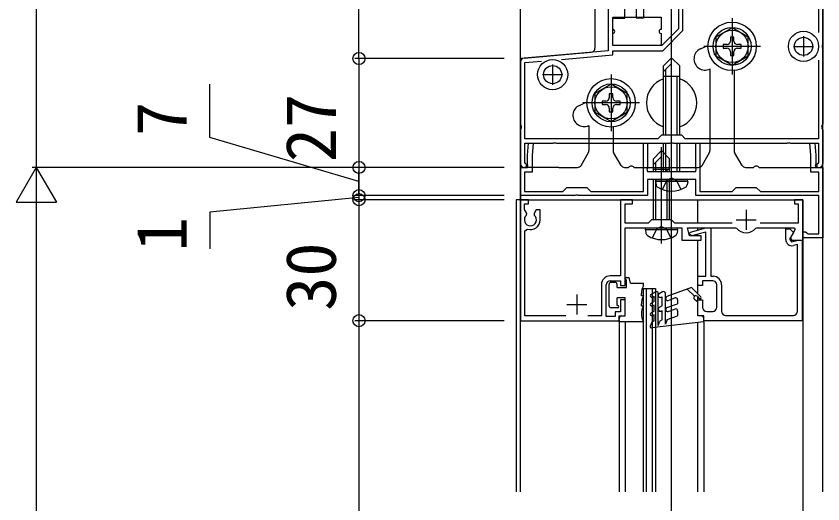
# Model space of a CAD drawing. Units: millimetres, scale not verified. Extents: x -875 to 875, y -1300 to 1294.
# Drawn here: x -640.9 to -440.9, y 16.8 to 137.7 of the extents above; entities that cross this region are included whole.
import ezdxf
from ezdxf.enums import TextEntityAlignment as Align

# ---------------------------------------------------------------- set-up
doc = ezdxf.new("R2010")
doc.units = ezdxf.units.MM
doc.header["$LTSCALE"] = 8
for name, color, linetype in [('0-3_YKK_11', 7, 'Continuous'), ('0-4_YKK_12', 2, 'Continuous'), ('0-5_YKK_13', 4, 'Continuous'), ('0-6_YKK_D', 6, 'Continuous')]:
    doc.layers.add(name, color=color, linetype=linetype)
doc.styles.add('ＭＳ ゴシック', font='')
doc.styles.get('ＭＳ ゴシック').set_extended_font_data('MS Gothic')

msp = doc.modelspace()

# ---------------------------------------------------------------- linework, layer by layer
at = {"layer": '0-3_YKK_11'}
for p, q in [((-445.7, 132.704), (-445.7, 127.704)), ((-448.2, 130.204), (-443.2, 130.204)), ((-507.9, 125.704), (-507.9, 120.704)), ((-510.4, 123.204), (-505.4, 123.204)), ((-459.9, 89.704), (-459.9, 84.704)), ((-462.4, 87.204), (-457.4, 87.204)), ((-467.2, 65.504), (-467.2, 71.104)), ((-466, 71.104), (-466, 64.504)), ((-501.9, 68.704), (-501.9, 63.704)), ((-504.4, 66.204), (-499.4, 66.204)), ((-469.7, 64.504), (-468.2, 64.504)), ((-465, 63.504), (-448.2, 63.504))]:
    msp.add_line(p, q, dxfattribs=at)
for points in [[(-440.9, 100.204), (-440.9, 129.746), (-441.02, 129.929), (-441.02, 130.479), (-440.9, 130.662), (-440.9, 155.204)], [(-494.1, 147.204), (-494.1, 129.111), (-515.9, 127.204), (-515.9, 100.204), (-514.4, 100.204), (-514.4, 100.904), (-514.64, 101.198)], [(-471.102, 146.104), (-467.3, 146.104), (-466.4, 145.204), (-461.4, 145.204), (-460.5, 146.104), (-442, 146.104), (-442, 133.652)], [(-476.7, 142.004), (-476.7, 134.56), (-480.855, 130.404), (-493, 130.404), (-493, 137.204), (-490, 137.204), (-490, 140.204)], [(-505.737, 126.989), (-493, 128.103), (-493, 129.104), (-480.6, 129.104), (-475.6, 134.104), (-475.6, 139.418)], [(-442, 126.756), (-442, 107.304), (-475, 107.304), (-475.9, 108.204), (-480.9, 108.204), (-481.8, 107.304), (-514.8, 107.304), (-514.8, 126.196), (-510.687, 126.556)], [(-441.9, 93.204), (-472.4, 93.204), (-472.4, 97.204), (-477.942, 97.204), (-478.125, 97.324), (-478.675, 97.324), (-478.858, 97.204), (-484.4, 97.204), (-484.4, 93.204), (-501.442, 93.204), (-501.625, 93.324), (-502.175, 93.324), (-502.358, 93.204), (-515.9, 93.204), (-515.9, 100.204), (-514.15, 100.204), (-514.03, 100.779), (-514.15, 100.962), (-514.15, 103.204), (-513.888, 106.204), (-512.683, 106.204), (-512.95, 103.151), (-512.95, 99.004), (-514.9, 99.004), (-514.9, 94.204), (-505.4, 94.204), (-504.4, 95.204), (-499.4, 95.204), (-498.4, 94.204), (-485.4, 94.204), (-485.4, 106.204), (-484.4, 106.204), (-484.4, 99.962), (-484.52, 99.779), (-484.4, 99.204), (-472.4, 99.204), (-472.28, 99.779), (-472.4, 99.962), (-472.4, 106.204), (-471.4, 106.204)], [(-514.64, 101.198), (-514.8, 101.394), (-514.8, 106.204), (-507.858, 106.204), (-507.675, 106.324), (-507.125, 106.324), (-506.942, 106.204), (-478.858, 106.204), (-478.675, 106.324), (-478.125, 106.324), (-477.942, 106.204), (-449.858, 106.204), (-449.675, 106.324), (-449.125, 106.324), (-448.942, 106.204), (-442, 106.204), (-442, 101.394), (-442.16, 101.198), (-442.4, 100.904), (-442.4, 100.204), (-440.9, 100.204)], [(-471.4, 106.204), (-471.4, 94.204), (-463.4, 94.204), (-462.4, 95.204), (-457.4, 95.204), (-456.4, 94.204), (-441.9, 94.204), (-441.9, 99.004), (-443.85, 99.004), (-443.85, 103.151), (-444.117, 106.204), (-442.912, 106.204), (-442.65, 103.204), (-442.65, 100.962), (-442.77, 100.779), (-442.65, 100.204), (-440.9, 100.204), (-440.9, 82.704), (-445.9, 82.704), (-445.9, 84.204), (-445.2, 84.204), (-444.904, 83.954), (-444.608, 83.704), (-441.9, 83.704), (-441.9, 93.204)], [(-514.356, 88.36), (-514.287, 88.741), (-514.9, 89.802), (-514.9, 91.204), (-513.9, 91.204), (-513.9, 92.204), (-515.9, 92.204), (-515.9, 62.204), (-491.4, 62.204), (-491.4, 63.404), (-489.9, 63.404), (-489.9, 67.404), (-491.1, 67.404), (-491.1, 64.404), (-492.4, 64.404), (-492.4, 63.204), (-494.6, 63.204), (-494.6, 71.104)], [(-463.364, 86.404), (-477.6, 86.404), (-478.4, 87.204), (-483.4, 87.204), (-484.2, 86.404), (-489.9, 86.404), (-489.9, 91.204), (-488.1, 91.204), (-488.1, 92.204), (-491.1, 92.204), (-491.1, 73.304), (-493.6, 73.304)], [(-457.488, 85.101), (-457.262, 85.204), (-447.927, 85.204), (-447.73, 84.864), (-448.939, 82.771), (-448.611, 82.204), (-445.9, 82.204), (-445.9, 92.204), (-447.9, 92.204), (-447.9, 91.204), (-447, 91.204), (-447, 86.404), (-456.436, 86.404)], [(-511, 87.204), (-511, 89.704), (-511.957, 89.704), (-512.513, 88.741), (-512.444, 88.36)], [(-504.623, 63.404), (-514.8, 63.404), (-514.8, 84.447), (-514.145, 84.922)], [(-493.6, 72.104), (-491.1, 72.104), (-491.1, 70.904), (-489.9, 70.904), (-489.9, 85.204), (-481.358, 85.204), (-481.175, 85.324), (-480.625, 85.324), (-480.442, 85.204), (-475.9, 85.204), (-475.9, 82.204), (-471.1, 82.204), (-471.1, 83.204), (-473.964, 83.204), (-474.5, 85.204), (-462.538, 85.204), (-462.312, 85.101)], [(-468.2, 72.104), (-470.7, 72.104), (-470.7, 70.904), (-471.9, 70.904), (-471.9, 73.204), (-469.9, 73.204), (-469.9, 84.177), (-473.471, 83.221), (-474.1, 83.704), (-473.729, 84.187), (-469.935, 85.204), (-468.7, 85.204), (-468.7, 73.204), (-468.1, 73.204)], [(-450.1, 82.293), (-450.1, 85.004), (-449.1, 85.004), (-448.181, 84.085), (-449.166, 82.379), (-448.685, 81.752), (-447.001, 82.204), (-446, 82.204), (-446, 62.204)], [(-447.2, 64.504), (-447.2, 81.113), (-448.212, 80.844)], [(-495.8, 71.104), (-495.8, 63.404), (-499.177, 63.404)], [(-446, 62.204), (-470.4, 62.204), (-470.4, 63.404), (-471.9, 63.404), (-471.9, 67.404), (-470.7, 67.404), (-470.7, 65.504)]]:
    msp.add_lwpolyline(points, dxfattribs=at)
for centre, radius, start, end in [((-513.4, 87.204), 1.5, 129.59409, 50.40597), ((-513.4, 87.204), 2.4, 251.91999, 360), ((-459.9, 87.204), 3.2, 221.08232, 318.91768), ((-448.6, 82.293), 1.5, 179.99945, 284.99001), ((-493.6, 71.104), 2.2, 90.00001, 179.99999), ((-493.6, 71.104), 1, 90.00001, 179.99999), ((-468.2, 71.104), 1, 0.00001, 89.99999), ((-468.1, 71.104), 2.1, 0.00001, 89.99999), ((-469.7, 65.504), 1, 180.00001, 269.99999), ((-468.2, 65.504), 1, 270.00001, 359.99999), ((-465, 64.504), 1, 180.00001, 269.99999), ((-448.2, 64.504), 1, 270.00001, 359.99999)]:
    msp.add_arc(centre, radius, start, end, dxfattribs=at)
at = {"layer": '0-4_YKK_12'}
for p, q in [((-478.4, -282.054), (-478.4, 558.946)), ((-515.9, 19.795), (-515.9, 216.904)), ((-440.9, 19.795), (-440.9, 216.904)), ((-515.9, 112.704), (-515.9, 68.575)), ((-516.9, 92.204), (-516.9, 19.795)), ((-515.9, 92.204), (-516.9, 92.204)), ((-471.9, 86.404), (-471.9, 92.204)), ((-471.9, 84.677), (-471.9, 85.204)), ((-471.9, 83.204), (-471.9, 83.642)), ((-471.9, 68.819), (-471.9, 82.204)), ((-484.7, 70.204), (-484.7, 19.795)), ((-483.1, 19.795), (-483.1, 70.204)), ((-471.9, 63.698), (-471.9, 68.112)), ((-491.4, 62.404), (-491.4, 19.795)), ((-489.9, 61.904), (-489.9, 19.795)), ((-471.9, 19.795), (-471.9, 61.73)), ((-470.4, 61.904), (-470.4, 19.795))]:
    msp.add_line(p, q, dxfattribs=at)
for points in [[(-515.9, 19.795), (-515.9, 92.204), (-445.9, 92.204), (-445.9, -32.259)], [(-485.4, 19.795), (-485.4, 70.204), (-482.4, 70.204), (-482.4, 19.795)]]:
    msp.add_lwpolyline(points, dxfattribs=at)
at = {"layer": '0-5_YKK_13'}
for p, q in [((-487.207, 216.904), (-487.207, 137.204)), ((-485.407, 216.904), (-485.407, 137.204)), ((-440.9, 154.204), (-440.9, 110.918)), ((-497.4, 146.204), (-497.4, 129.739)), ((-493.007, 137.404), (-481.007, 137.404)), ((-493.007, 134.404), (-493.007, 137.404)), ((-485.4, 137.204), (-487.2, 137.204)), ((-481.007, 137.404), (-481.007, 134.404)), ((-463.4, 137.204), (-463.4, 123.204)), ((-481.007, 133.404), (-481.007, 130.404)), ((-471.269, 129.569), (-469.395, 130.443)), ((-456.4, 130.204), (-470.4, 130.204)), ((-514.987, 127.284), (-498.313, 128.743)), ((-515.9, 126.288), (-515.9, 110.918)), ((-480.4, 123.94), (-478.4, 125.94)), ((-479.8, 108.204), (-479.8, 124.54)), ((-468.944, 124.584), (-468.9, 124.605)), ((-468.9, 124.605), (-468.9, 104.369)), ((-462.9, 124.225), (-462.9, 104.369)), ((-493.4, 123.204), (-493.4, 109.204)), ((-480.4, 122.804), (-476.4, 122.804)), ((-477, 108.204), (-477, 122.804)), ((-501.269, 115.569), (-499.395, 116.443)), ((-486.4, 116.204), (-500.4, 116.204)), ((-498.944, 110.584), (-498.9, 110.605)), ((-498.9, 110.605), (-498.9, 104.369)), ((-492.9, 110.225), (-492.9, 104.369)), ((-515.9, 109.49), (-515.9, 101.204)), ((-440.9, 109.49), (-440.9, 101.204)), ((-480.4, 99.204), (-480.4, 106.204)), ((-479.8, 99.204), (-479.8, 106.204)), ((-477, 99.204), (-477, 106.204)), ((-476.4, 99.204), (-476.4, 106.204)), ((-480.9, 81.304), (-480.9, 105.204)), ((-500.861, 100.704), (-499.034, 103.869)), ((-490.938, 100.704), (-492.766, 103.869)), ((-482.9, 100.94), (-480.9, 102.94)), ((-470.861, 100.704), (-469.034, 103.869)), ((-460.938, 100.704), (-462.766, 103.869)), ((-506.395, 100.204), (-514.9, 100.204)), ((-506.395, 100.204), (-501.727, 100.204)), ((-490.072, 100.204), (-489.114, 100.204)), ((-487.686, 100.204), (-471.727, 100.204)), ((-482.3, 99.204), (-482.3, 101.54)), ((-460.072, 100.204), (-458.114, 100.204)), ((-456.686, 100.204), (-455.4, 100.204)), ((-455.4, 100.204), (-441.9, 100.204)), ((-482.9, 99.804), (-478.9, 99.804)), ((-479.5, 99.204), (-479.5, 99.804)), ((-482.9, 87.204), (-482.9, 97.204)), ((-482.4, 96.704), (-482.259, 95.901)), ((-482.3, 87.204), (-482.3, 97.204)), ((-479.5, 87.204), (-479.5, 97.204)), ((-478.9, 87.204), (-478.9, 97.322)), ((-474.4, 96.704), (-474.541, 95.901)), ((-474.4, 96.704), (-474.488, 97.204)), ((-484.9, 84.704), (-484.759, 83.901)), ((-476.9, 84.704), (-477.041, 83.901)), ((-476.9, 84.704), (-476.988, 85.204)), ((-489.6, 72.904), (-488.9, 72.904)), ((-489.6, 70.404), (-489.6, 72.304)), ((-488.6, 71.504), (-488.9, 72.904)), ((-493.9, 65.904), (-493.9, 71.204)), ((-492.4, 71.704), (-493.4, 71.704)), ((-491.9, 70.404), (-491.9, 71.204)), ((-491.9, 70.404), (-489.6, 70.404)), ((-488.6, 71.504), (-485.4, 71.504)), ((-485.4, 70.84), (-485.4, 71.504)), ((-473.485, 70.404), (-479.57, 68.189)), ((-474.522, 70.027), (-472.752, 68.257)), ((-471.172, 68.091), (-473.485, 70.404)), ((-485.9, 68.404), (-485.9, 68.904)), ((-485.4, 68.404), (-485.9, 68.404)), ((-485.4, 68.34), (-485.4, 68.404)), ((-483.499, 68.731), (-482.449, 69.337)), ((-483.099, 68.038), (-482.699, 68.269)), ((-482.699, 67.004), (-482.699, 68.269)), ((-481.699, 61.001), (-481.699, 68.904)), ((-480.649, 69.337), (-481.449, 68.875)), ((-480.949, 68.009), (-480.699, 68.153)), ((-480.699, 65.904), (-480.699, 68.153)), ((-479.899, 61.31), (-479.899, 68.904)), ((-472.045, 68.257), (-471.526, 67.738)), ((-489.9, 67.904), (-491.9, 67.904)), ((-491.9, 66.004), (-491.9, 67.904)), ((-491.9, 66.004), (-491.8, 66.004)), ((-489.9, 63.404), (-489.9, 67.904)), ((-485.9, 65.904), (-485.9, 66.404)), ((-483.499, 66.542), (-482.699, 67.004)), ((-482.699, 66.08), (-483.099, 65.849)), ((-479.57, 65.432), (-476.899, 66.404)), ((-479.228, 67.249), (-477.57, 67.853)), ((-476.899, 67.383), (-476.899, 66.404)), ((-472.699, 67.504), (-471.899, 66.904)), ((-471.899, 63.404), (-471.899, 66.904)), ((-491.8, 65.404), (-493.4, 65.404)), ((-485.9, 65.904), (-485.4, 65.904)), ((-485.4, 65.84), (-485.4, 65.904)), ((-480.699, 65.904), (-481.449, 65.471)), ((-480.949, 64.605), (-480.699, 64.749)), ((-480.699, 62.404), (-480.699, 64.749)), ((-479.228, 64.492), (-477.57, 65.095)), ((-476.899, 64.626), (-476.899, 63.404)), ((-491.4, 61.904), (-491.4, 62.704)), ((-490.7, 63.404), (-489.9, 63.404)), ((-483.298, 61.858), (-482.699, 62.204)), ((-482.699, 63.68), (-483.099, 63.449)), ((-482.699, 62.204), (-482.699, 63.68)), ((-481.699, 61.001), (-481.318, 62.046)), ((-480.699, 62.404), (-481.318, 62.046)), ((-479.478, 62.465), (-479.899, 61.31)), ((-479.478, 62.465), (-476.899, 63.404)), ((-471.099, 63.404), (-471.899, 63.404)), ((-470.399, 61.904), (-470.399, 62.704)), ((-485.4, 61.904), (-491.4, 61.904)), ((-485.4, 61.904), (-485.4, 61.967)), ((-483.298, 61.858), (-483.681, 60.806)), ((-470.399, 61.904), (-483.364, 60.406))]:
    msp.add_line(p, q, dxfattribs=at)
for points in [[(-463.4, 134.823), (-467.4, 132.514), (-467.4, 127.895), (-463.4, 125.586), (-459.4, 127.895), (-459.4, 132.514)], [(-493.4, 120.823), (-497.4, 118.513), (-497.4, 113.894), (-493.4, 111.585), (-489.4, 113.894), (-489.4, 118.513)]]:
    msp.add_lwpolyline(points, close=True, dxfattribs=at)
for points in [[(-481.007, 130.404), (-493.007, 130.404), (-493.007, 133.404)], [(-462.96, 131.524), (-462.96, 132.454), (-463.84, 132.454), (-463.84, 131.524)], [(-464.72, 130.644), (-465.65, 130.644), (-465.65, 129.764), (-464.72, 129.764)], [(-462.08, 129.764), (-461.15, 129.764), (-461.15, 130.644), (-462.08, 130.644)], [(-463.84, 128.884), (-463.84, 127.954), (-462.96, 127.954), (-462.96, 128.884)], [(-480.4, 108.204), (-480.4, 125.354), (-478.55, 127.204), (-478.25, 127.204)], [(-476.4, 108.204), (-476.4, 125.354), (-478.25, 127.204)], [(-492.96, 117.524), (-492.96, 118.454), (-493.84, 118.454), (-493.84, 117.524)], [(-494.72, 116.644), (-495.65, 116.644), (-495.65, 115.764), (-494.72, 115.764)], [(-492.08, 115.764), (-491.15, 115.764), (-491.15, 116.644), (-492.08, 116.644)], [(-493.84, 114.884), (-493.84, 113.954), (-492.96, 113.954), (-492.96, 114.884)], [(-482.9, 99.204), (-482.9, 102.354), (-481.05, 104.204), (-480.75, 104.204)], [(-478.9, 99.204), (-478.9, 102.354), (-480.75, 104.204)], [(-474.4, 96.704), (-482.4, 96.704), (-482.312, 97.204), (-474.488, 97.204)], [(-478.4, 97.588), (-479.587, 96.957), (-480.7, 94.724)], [(-478.4, 97.588), (-477.213, 96.957), (-476.1, 94.724)], [(-476.9, 84.704), (-484.9, 84.704), (-484.812, 85.204), (-476.988, 85.204)], [(-480.9, 85.588), (-482.087, 84.957), (-483.2, 82.724)], [(-480.9, 85.588), (-479.713, 84.957), (-478.6, 82.724)], [(-483.499, 64.142), (-482.699, 64.604), (-482.699, 66.08)]]:
    msp.add_lwpolyline(points, dxfattribs=at)
for centre, radius in [((-463.4, 130.204), 6), ((-463.4, 130.204), 4.7), ((-463.4, 130.204), 4), ((-445.7, 130.204), 3.75), ((-445.7, 130.204), 2.25), ((-507.9, 123.204), 3.75), ((-507.9, 123.204), 2.25), ((-493.4, 116.204), 6), ((-493.4, 116.204), 4.7), ((-493.4, 116.204), 4)]:
    msp.add_circle(centre, radius, dxfattribs=at)
for centre, radius, start, end in [((-493.007, 133.904), 0.5, 270, 90), ((-481.007, 133.904), 0.5, 90, 270), ((-464.72, 131.524), 0.88, 270, 0), ((-462.08, 131.524), 0.88, 180, 270), ((-498.4, 129.739), 1, 275, 0), ((-470.106, 127.077), 2.75, 115, 295), ((-464.72, 128.884), 0.88, 0, 90), ((-462.08, 128.884), 0.88, 90, 180), ((-514.9, 126.288), 1, 95, 180), ((-478.4, 116.204), 6.25, 108.66519, 251.33481), ((-478.4, 116.204), 6.25, 288.66066, 71.33934), ((-494.72, 117.524), 0.88, 270, 0), ((-492.08, 117.524), 0.88, 180, 270), ((-500.106, 113.077), 2.75, 115, 295), ((-494.72, 114.884), 0.88, 0, 90), ((-492.08, 114.884), 0.88, 90, 180), ((-516.6, 110.204), 1, 314.427, 45.573), ((-440.2, 110.204), 1, 134.427, 225.573), ((-499.9, 104.369), 1, 330, 360), ((-491.9, 104.369), 1, 180, 210), ((-469.9, 104.369), 1, 330, 0), ((-461.9, 104.369), 1, 180, 210), ((-514.9, 101.204), 1, 180, 270), ((-501.727, 101.204), 1, 270, 330), ((-490.072, 101.204), 1, 210, 270), ((-488.4, 99.504), 1, 44.427, 135.573), ((-471.727, 101.204), 1, 270, 330), ((-460.072, 101.204), 1, 210, 270), ((-457.4, 99.504), 1, 44.427, 135.573), ((-441.9, 101.204), 1, 270, 0), ((-481.372, 96.058), 0.9, 190, 237.94412), ((-478.4, 100.804), 6.5, 237.94412, 302.05588), ((-475.428, 96.058), 0.9, 302.05588, 350), ((-483.872, 84.058), 0.9, 190, 237.94412), ((-480.9, 88.804), 6.5, 237.94412, 302.05588), ((-477.928, 84.058), 0.9, 302.05588, 350), ((-489.6, 72.604), 0.3, 90, 270), ((-493.4, 71.204), 0.5, 90, 180), ((-492.4, 71.204), 0.5, 0, 90), ((-481.9, 68.904), 4, 151.04498, 180), ((-481.9, 66.404), 4, 151.04498, 180), ((-483.299, 68.384), 0.4, 120, 300), ((-482.199, 68.904), 0.5, 0, 120), ((-481.199, 68.442), 0.5, 120, 300), ((-480.399, 68.904), 0.5, 0, 120), ((-479.399, 67.719), 0.5, 110, 290), ((-472.399, 67.904), 0.5, 45, 233.1301), ((-471.349, 67.915), 0.25, 225, 45), ((-491.8, 65.704), 0.3, 270, 90), ((-483.299, 66.196), 0.4, 120, 300), ((-477.399, 67.383), 0.5, 0, 110), ((-493.4, 65.904), 0.5, 180, 270), ((-481.9, 63.904), 4, 151.04498, 208.95502), ((-483.299, 63.796), 0.4, 120, 300), ((-481.199, 65.038), 0.5, 120, 300), ((-479.399, 64.962), 0.5, 110, 290), ((-477.399, 64.626), 0.5, 0, 110), ((-490.7, 62.704), 0.7, 90, 180), ((-471.099, 62.704), 0.7, 0, 90), ((-483.399, 60.704), 0.3, 160, 276.59062)]:
    msp.add_arc(centre, radius, start, end, dxfattribs=at)
at = {"layer": '0-6_YKK_D'}
for p, q in [((-635.9, 147.204), (-635.9, 100.204)), ((-519.9, 127.204), (-556.9, 127.204)), ((-519.9, 127.204), (-556.9, 127.204)), ((-555.9, 127.204), (-555.9, 100.204)), ((-635.9, 100.204), (-640.9, 91.544)), ((-519.9, 100.204), (-636.9, 100.204)), ((-519.9, 100.204), (-636.9, 100.204)), ((-635.9, 100.204), (-630.9, 91.544)), ((-635.9, 100.204), (-635.9, 82.883)), ((-519.9, 100.204), (-556.9, 100.204)), ((-519.9, 100.204), (-556.9, 100.204)), ((-555.9, 100.204), (-555.9, 93.204)), ((-555.9, 93.204), (-555.9, 99.204)), ((-519.9, 93.204), (-556.9, 93.204)), ((-519.9, 93.204), (-556.9, 93.204)), ((-519.9, 92.204), (-556.9, 92.204)), ((-519.9, 92.204), (-556.9, 92.204)), ((-555.9, 93.204), (-555.9, 92.204)), ((-555.9, 93.204), (-555.9, 92.204)), ((-555.9, 92.204), (-555.9, 86.204)), ((-555.9, 92.204), (-555.9, 62.204)), ((-640.9, 91.544), (-630.9, 91.544)), ((-635.9, 90.204), (-635.9, -266.554)), ((-519.9, 62.204), (-556.9, 62.204)), ((-555.9, 62.204), (-555.9, -276.554))]:
    msp.add_line(p, q, dxfattribs=at)
for points in [[(-555.9, 127.204), (-555.9, 147.204), (-555.9, 179.806)], [(-555.9, 96.704), (-592.9, 107.627), (-592.9, 120.803)], [(-555.9, 92.704), (-592.9, 89.134), (-592.9, 80.014)]]:
    msp.add_lwpolyline(points, dxfattribs=at)
for centre in [(-555.9, 127.204), (-555.9, 127.204), (-555.9, 100.204), (-555.9, 100.204), (-555.9, 93.204), (-555.9, 93.204), (-555.9, 92.204), (-555.9, 92.204), (-555.9, 62.204), (-555.9, 62.204)]:
    msp.add_circle(centre, 1.5, dxfattribs=at)

# ---------------------------------------------------------------- texts
at = {"layer": '0-6_YKK_D', "style": 'ＭＳ ゴシック'}
for s, p in [('27', (-557.9, 101.485)), ('7', (-594.9, 107.984)), ('1', (-594.9, 79.406)), ('30', (-557.9, 64.647))]:
    msp.add_text(s, height=12.46, rotation=90, dxfattribs=at).set_placement(p, align=Align.BOTTOM_LEFT)

doc.saveas('drawing.dxf')
